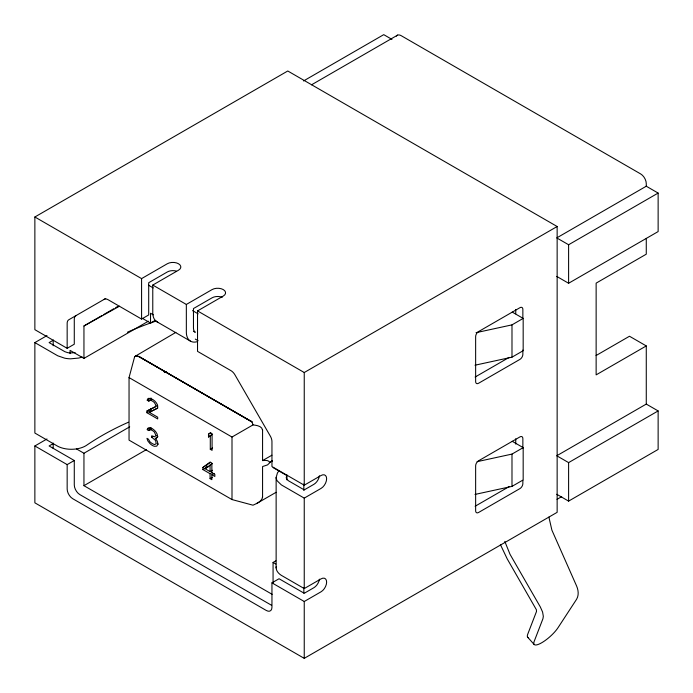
<?xml version="1.0" encoding="UTF-8"?>
<svg xmlns="http://www.w3.org/2000/svg" width="693" height="693" viewBox="0 0 693 693"><rect width="100%" height="100%" fill="white"/><g stroke="black" fill="none" stroke-linecap="round" stroke-linejoin="round"><path stroke-width="1.04" d="M276.135 567.913L276.135 477.468L277.46 472.877A20.565 11.876 0 0 1 279.296 470.79M129.045 377.59L231.999 437.032L252.997 424.904C256.306 425.303 262.136 425.952 262.569 430.232L262.569 460.594C264.726 460.473 268.78 459.771 269.603 462.482A1.914 1.507 -25 0 1 269.482 463.045L267.541 464.899L262.569 466.545L262.569 496.907C262.015 501.498 256.601 503.508 252.997 505.197L231.999 499.566L129.045 440.133L129.045 377.59L134.676 356.583L175.866 332.371M262.491 497.678L262.569 496.907M151.784 399.341L148.744 401.1L147.254 400.242L147.548 399.003L148.744 398.284C152.503 398.397 155.856 401.351 157.398 404.686A5.509 3.179 60 0 1 157.398 408.212L149.341 412.352L157.692 417.177L157.692 418.936L146.951 412.733L146.951 410.975L157.259 405.691M147.254 429.703L147.548 428.465L148.744 427.746C152.417 427.806 155.604 430.76 157.094 433.983A5.509 3.179 60 0 1 157.094 437.5L155.31 438.574C157.398 440.202 158.766 443.936 156.8 446.119L154.712 446.327A10.274 5.934 60 0 1 149.939 443.572L147.843 440.956L146.951 438.322L148.441 439.189L149.939 441.805A11.651 6.722 60 0 0 154.712 444.568L156.202 443.667L155.604 440.505L151.724 437.214L151.724 435.802L154.712 436.824L155.908 435.403L154.409 432.077A9.546 5.518 60 0 0 150.234 429.66L148.744 430.561L147.254 429.703L151.057 427.503M286.919 474.887L286.244 477.668A11.036 6.376 0 0 0 286.98 479.331L288.496 480.795L304.244 489.899L313.912 484.32A7.909 4.565 -60 0 0 319.421 475.796M148.744 401.1L150.234 400.199A9.546 5.518 60 0 1 154.409 402.616L155.908 405.232L155.31 406.999L146.951 410.975M211.547 435.247L208.498 437.006L208.498 434.19L210.291 432.761L212.084 433.801L212.084 450.337L210.291 449.307L210.291 435.576L212.569 434.26M208.498 437.006L210.291 435.576M202.902 467.463L210.066 462.092L211.859 463.132L211.859 472.635L214.839 474.358L214.839 476.463L211.859 474.74L211.859 479.669L210.066 478.638L210.066 473.709L202.902 469.577L202.902 467.463L210.689 462.283M212.353 470.278L210.066 471.595L204.989 468.667L212.353 463.591M75.918 315.653A7.909 4.565 60 0 0 74.281 319.274L74.281 344.213L67.16 348.319L34.867 329.677L34.867 216.996L287.768 70.989L557.146 226.507L557.146 512.335L304.244 658.35L34.867 502.823L34.867 445.971L46.994 438.972M303.543 80.951L383.74 34.65L391.952 39.388M311.529 84.815L397.6 35.118M105.7 298.458L68.806 319.759A7.909 4.565 60 0 0 67.16 323.38L67.16 348.319M34.867 216.996L141.58 278.612L167.316 263.747A7.909 4.565 0 0 1 178.508 263.747A7.909 4.565 0 0 1 178.508 270.209L152.772 285.066L152.772 313.089A19.898 11.486 -60 0 0 153.11 315.921A20.66 11.928 -60 0 0 154.478 319.378L155.154 320.296A20.175 11.651 -60 0 0 157.77 322.193M128.456 422.219A267.455 154.418 0 0 0 86.781 445.149A19.958 11.521 0 0 1 83.862 446.786A20.418 11.79 0 0 1 80.457 448.033A20.097 11.599 0 0 1 76.663 448.873A20.218 11.677 0 0 1 68.624 449.177L66.632 448.96A20.816 12.015 0 0 1 62.803 448.189A19.837 11.452 0 0 1 57.753 446.257L34.867 433.047L34.867 342.593L46.994 335.594M53.5 340.064L49.099 342.593L64.873 351.689L67.42 352.564A11.036 6.376 0 0 0 70.296 352.988L75.113 352.598M70.071 353.621L70.071 350.389L83.948 358.402L83.948 325.97L101.689 315.722M103.56 314.648L113.834 308.714M115.696 307.64L117.567 306.557M104.167 299.341A7.909 4.565 60 0 1 108.117 299.731L141.58 319.057L148.7 314.943L148.7 282.718L167.316 271.968A7.909 4.565 0 0 1 176.256 271.058M83.948 358.402L148.38 321.197M142.325 318.321L150.528 323.059L155.206 320.365M152.772 285.066L186.339 304.452L212.084 289.587A7.909 4.565 0 0 1 223.267 289.587A7.909 4.565 0 0 1 223.267 296.05L197.531 310.914L197.531 351.36L230.994 370.677A7.909 4.565 60 0 1 234.944 374.852L270.313 436.096A7.909 4.565 60 0 1 271.951 441.614L271.951 466.554L304.244 485.195L321.032 475.511A7.909 4.565 -60 0 1 326.628 478.742A7.909 4.565 -60 0 1 321.032 488.426L304.244 498.12L304.244 588.574L321.032 578.88A7.909 4.565 -60 0 1 326.628 582.111A7.909 4.565 -60 0 1 321.032 591.805L304.244 601.498L271.951 582.848L271.951 607.267A7.909 4.565 60 0 1 266.355 610.498L72.756 498.726A7.909 4.565 60 0 1 67.16 489.041L67.16 464.613L34.867 445.971M164.336 372.591L166.199 371.517M53.5 443.433L49.099 445.971L74.281 460.507L74.281 484.927A7.909 4.565 60 0 0 79.877 494.62L271.604 605.31M147.254 400.242L151.057 398.042M146.951 412.733L150.753 410.542L150.753 408.783M149.341 412.352L157.805 408.012M76.551 448.969L83.948 453.248L129.704 426.827M67.16 464.613L74.281 460.507M148.744 430.561L151.784 428.802M151.724 437.214L153.248 436.33M155.31 438.574L157.588 437.257M83.948 453.248L83.948 485.68L146.518 449.558M197.531 310.914L304.244 372.522L557.146 226.507M208.498 434.19L210.785 432.874M658.133 193.07L646.274 186.218L556.748 237.907L568.606 244.75L658.133 193.07L658.133 231.575L568.606 283.264L556.748 276.412M210.291 449.307L212.569 447.981M202.902 469.577L206.705 467.377L206.705 465.263M204.989 468.667L208.801 466.476M210.066 473.709L212.353 472.392M211.859 474.74L214.137 473.423M210.066 478.638L212.353 477.321M262.569 460.594L271.916 455.206M272.41 460.862L269.603 462.482L272.384 460.594M476.048 332.675L511.988 324.87L523.172 318.408L523.172 350.71L511.988 357.172L474.991 365.211M475.112 377.044L509.156 357.389M256.453 503.646L276.065 492.316M596.067 355.535L629.487 336.244L646.274 345.928L646.274 404.08L556.748 455.769L568.606 462.612L658.133 410.932L658.133 449.436L568.606 501.117L556.748 494.274M646.274 345.928L596.136 374.878L596.136 283.134L646.274 254.184L646.274 238.401M273.068 582.978L273.068 562.43L275.866 560.819M271.951 582.848L279.062 578.742L304.244 593.277L313.912 587.69A7.909 4.565 -60 0 0 319.421 579.175M477.105 461.668L511.988 454.088L523.172 447.626L523.172 479.928L511.988 486.391L474.991 494.43M475.112 506.254L509.156 486.599M557.016 499.341L561.694 496.638M135.594 355.613L136.963 355.899M83.948 325.97L119.491 306.202M134.676 356.583L137.145 356.15L139.302 356.678M512.222 312.084L523.172 318.408M646.274 404.08L658.133 410.932M512.222 441.302L523.172 447.626M148.571 285.23L153.248 287.933M192.541 310.611L198.155 313.851M193.425 331.211L195.296 332.285A10.126 5.847 -60 0 1 193.46 327.824L193.46 308.558L212.084 297.808A7.909 4.565 0 0 1 222.21 297.297M153.326 314.856L150.528 313.236L150.528 323.059M195.296 339.085L198.094 340.696M156.809 321.708L190.376 341.086M138.271 356.271L252.035 421.95L251.654 421.595L138.799 356.436L252.035 421.95L252.997 424.904M273.068 467.584L286.945 475.597L286.945 479.911M34.867 342.593L57.753 355.804L64.7 358.177A19.742 11.4 0 0 0 70.643 358.827L78.586 358.064A20.565 11.876 0 0 0 82.216 356.999M304.244 498.12L281.375 484.909L277.252 480.899A19.742 11.4 0 0 1 276.135 477.468M273.068 562.43L275.84 564.033M304.244 588.574L281.375 575.363A19.837 11.452 0 0 1 278.023 572.444A20.816 12.015 0 0 1 276.68 570.235L276.308 569.083A20.218 11.677 0 0 1 276.169 566.744M83.948 485.68L272.132 594.325M251.204 421.283L251.654 421.595M156.722 435.706L157.917 436.625M527.72 637.265L534.164 644.49M500.389 544.568L507.259 558.974L536.399 609.762L536.495 611.512L527.728 634.216A17.091 4.721 -41.7 0 0 528.438 637.681M504.799 541.398L510.031 554.322L540.297 606.895L542.584 612.023L543.329 616.337L542.931 618.736L534.173 641.441A17.091 4.721 -41.7 0 0 541.744 642.74A17.091 4.721 -41.7 0 0 558.064 627.641L576.559 599.315C579.036 595.287 578.395 590.107 576.576 585.949L551.897 530.154L548.882 517.082M262.491 429.478L262.569 430.232M646.274 186.218L646.274 183.636A7.909 4.565 60 0 0 640.678 173.943L401.195 35.681A7.909 4.565 60 0 0 396.353 36.114M568.606 244.75L568.606 283.264M568.606 462.612L568.606 501.117M522.86 317.931L522.86 309.364A4.115 2.374 -60 0 0 519.949 307.683L478.551 331.583A4.115 2.374 -60 0 0 475.641 336.625L475.641 381.592A4.115 2.374 -60 0 0 478.551 383.272L519.949 359.372A4.115 2.374 -60 0 0 522.86 354.331L522.86 350.043M522.86 448.215L522.86 438.582A4.115 2.374 -60 0 0 519.949 436.902L478.551 460.802A4.115 2.374 -60 0 0 475.641 465.843L475.641 510.81A4.115 2.374 -60 0 0 478.551 512.491L519.949 488.582A4.115 2.374 -60 0 0 522.86 483.549L522.86 480.336M515.748 309.537L515.748 313.816M515.748 438.756L515.748 444.109M511.988 324.87L511.988 357.172M511.988 454.088L511.988 486.391M304.244 372.522L304.244 485.195M304.244 601.498L304.244 658.35M303.846 484L303.846 490.488M303.846 587.751L303.846 593.156M231.999 437.032L231.999 499.566M210.066 464.908L210.066 471.595M186.339 304.452L186.348 332.467A19.898 11.486 -60 0 0 186.677 335.308A20.66 11.928 -60 0 0 188.054 338.764L188.73 339.674A20.175 11.651 -60 0 0 193.486 342.082A20.383 11.772 -60 0 0 195.876 341.978A19.993 11.547 -60 0 0 197.124 341.692M141.58 278.612L141.58 319.057M53.179 340.367L53.179 345.764M53.179 443.035L53.179 448.432M127.477 332.198A267.455 154.418 0 0 1 156.315 320.98M158.515 444.126A10.274 5.934 60 0 1 157.32 443.789"/></g></svg>
